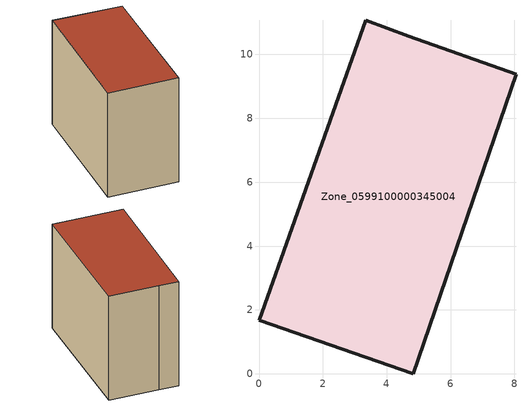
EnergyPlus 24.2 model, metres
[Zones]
Zone_0599100000345004
 floor ground (C_G): 0,1.68 3.34,11.08 4.69,10.58 8.05,9.39 4.82,0 z0
 wall outside (C_F): 3.34,11.08 0,1.68 4.82,0 8.05,9.39 4.69,10.58 3.34,11.08 z0:8.14
 roof outside (C_R): 0,1.68 4.82,0 8.05,9.39 4.69,10.58 3.34,11.08 z8.14
[BUILDING]
Pand.0599100000345004: North Axis=0; Terrain=City; Loads Convergence Tolerance Value=0.04; Temperature Convergence Tolerance Value=0.4; Solar Distribution=FullExterior; Maximum Number of Warmup Days=25; Minimum Number of Warmup Days=1
[Site:Location]
Rotterdam.The.Hague.AP_ZH_NLD Design_Conditions: Latitude=51.96; Longitude=4.45; Time Zone=1; Elevation=-4.5
[SITE:GROUNDTEMPERATURE:BUILDINGSURFACE]
18, 18, 18, 18, 18, 18, 18, 18, 18, 18, 18, 18
[MATERIAL] Thermal Absorptance=0.9; Solar Absorptance=0.7; Visible Absorptance=0.7
Name | Roughness | Thickness | Conductivity | Density | Specific Heat
G.TI.1992-2005 | MediumSmooth | 0.15 | 0.06 | 540 | 1210
F.TI.1992-2005 | Rough | 0.3 | 0.12 | 1920 | 840
R.TI.1992-2005 | MediumRough | 0.2 | 0.08 | 1500 | 1000
[CONSTRUCTION]
C_G: G.TI.1992-2005
C_F: F.TI.1992-2005
C_R: R.TI.1992-2005
[ZONE]
Zone_0599100000345004: Type=1; Multiplier=1; Ceiling Height=Autocalculate; Volume=Autocalculate; Floor Area=autocalculate; Part of Total Floor Area=Yes
[ZONEINFILTRATION:DESIGNFLOWRATE]
Infil_Zone_0599100000345004: Zone or ZoneList or Space or SpaceList=Zone_0599100000345004; Schedule=AlwaysOn; Design Flow Rate Calculation Method=Flow/Area; Flow Rate per Floor Area=0.0015; Constant Term Coefficient=1; Temperature Term Coefficient=0; Velocity Term Coefficient=0; Velocity Squared Term Coefficient=0
[HVACTEMPLATE:ZONE:IDEALLOADSAIRSYSTEM]
Zone_0599100000345004: Maximum Heating Supply Air Temperature=50; Minimum Cooling Supply Air Temperature=13; Maximum Heating Supply Air Humidity Ratio=0.0156; Minimum Cooling Supply Air Humidity Ratio=0.0077; Heating Limit=NoLimit; Cooling Limit=NoLimit; Dehumidification Control Type=ConstantSensibleHeatRatio; Cooling Sensible Heat Ratio=0.7; Dehumidification Setpoint=60; Humidification Control Type=None; Humidification Setpoint=30; Outdoor Air Method=None; Outdoor Air Flow Rate per Person=0.00944; Outdoor Air Flow Rate per Zone Floor Area=0; Outdoor Air Flow Rate per Zone=0; Demand Controlled Ventilation Type=None; Outdoor Air Economizer Type=NoEconomizer; Heat Recovery Type=None; Sensible Heat Recovery Effectiveness=0.7; Latent Heat Recovery Effectiveness=0.65
[ZONECONTROL:THERMOSTAT]
ThermostatControl_Zone_0599100000345004: Zone or ZoneList=Zone_0599100000345004; Control Type Schedule=DualSetpointControlType; Control 1=Thermostat_Zone_0599100000345004; Temperature Difference Between Cutout And Setpoint=0
[THERMOSTATSETPOINT:DUALSETPOINT]
Thermostat_Zone_0599100000345004: Heating Setpoint Temperature Schedule=HeatingSetpoint_Zone_0599100000345004; Cooling Setpoint Temperature Schedule=CoolingSetpoint_Zone_0599100000345004
[SCHEDULE:COMPACT]
HeatingSetpoint_Zone_0599100000345004: Through: 12/31, For: AllDays, Until: 24:00, 21
CoolingSetpoint_Zone_0599100000345004: Through: 12/31, For: AllDays, Until: 24:00, 24
DualSetpointControlType: Through: 12/31, For: AllDays, Until: 24:00, 4
AlwaysOn: Through: 12/31, For: AllDays, Until: 24:00, 1
